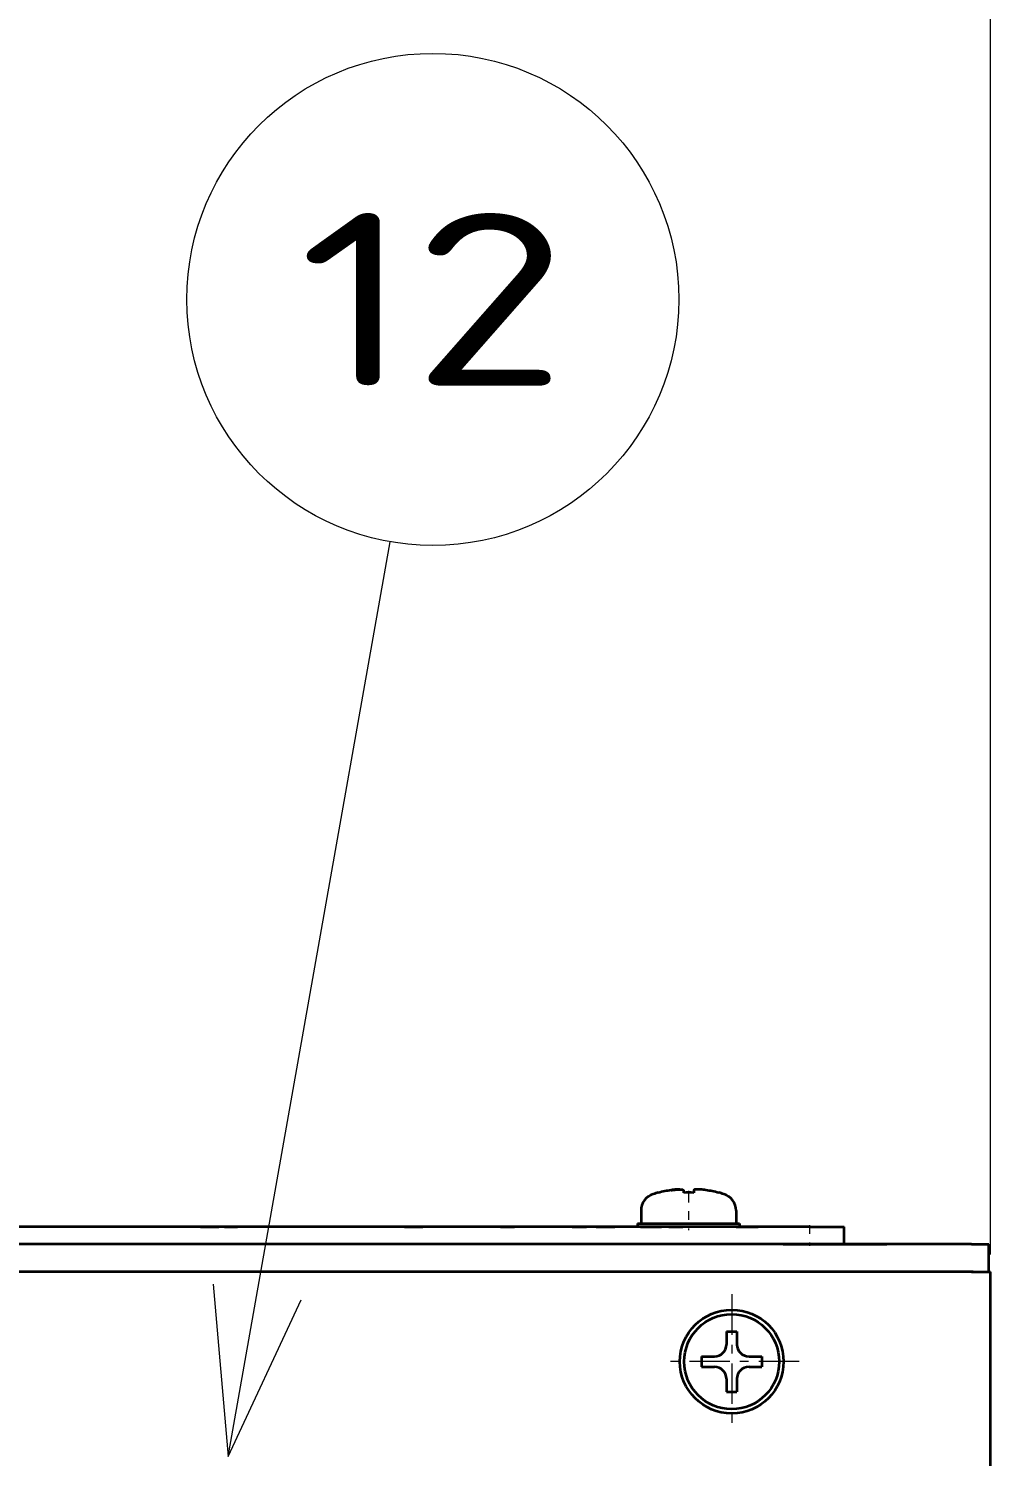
# Model space of a CAD drawing. Extents: x 23 to 417, y 3 to 294.
# Drawn here: x 77.85 to 88.99, y 160.34 to 176.87 of the extents above; entities that cross this region are included whole.
import ezdxf
from ezdxf.enums import TextEntityAlignment as Align

# ---------------------------------------------------------------- set-up
doc = ezdxf.new("R2010")
doc.units = 0
doc.linetypes.add('DASHDOT', pattern=[18.5, 12, -3, 0.5, -3])
doc.layers.get('0').update_dxf_attribs({"lineweight": 13})
doc.styles.get("Standard").update_dxf_attribs({"font": 'isocp.shx'})
doc.dimstyles.get("Standard").update_dxf_attribs({"dimtxt": 2.5, "dimasz": 2.5, "dimexe": 1.25, "dimexo": 0.625, "dimtad": 1, "dimtxsty": 'Standard', "dimcen": 2.5, "dimadec": 0, "dimazin": 0, "dimtfac": 1, "dimtmove": 0, "dimatfit": 0, "dimfxl": 0, "dimarcsym": 0})

# ---------------------------------------------------------------- blocks, each defined once
blk = doc.blocks.new('*D302')
at = {"color": 230, "lineweight": 13, "transparency": 16777216}
for p, q in [((53.388, 162.679), (53.388, 188.968)), ((53.388, 188.968), (88.988, 188.968)), ((88.988, 162.679), (88.988, 188.968))]:
    blk.add_line(p, q, dxfattribs=at)
for points in [[(55.32, 189.486), (53.388, 188.968), (55.32, 188.451)], [(87.056, 188.451), (88.988, 188.968), (87.056, 189.486)]]:
    blk.add_lwpolyline(points, dxfattribs=at)
for s, height, width, p, p2 in [('[', 2, 1.552524, (75.304, 190.968), (76.081, 190.968)), (']', 2, 1.552524, (79.634, 190.968), (80.411, 190.968)), ('178', 2, 1.44619, (63.741, 190.968), (68.803, 190.968)), ('7', 2, 1.412625, (77.081, 190.968), (78.634, 190.968)), ('%%p2', 1.4, 1.254643, (70.003, 191.268), (72.304, 191.268)), ('/', 1, 1.818182, (73.304, 191.468), (74.304, 191.468))]:
    blk.add_text(s, height=height, dxfattribs=dict(at, width=width)).set_placement(p, p2, align=Align.FIT)
blk = doc.blocks.new('BLOCK4339')
at = {"color": 7, "linetype": 'DASHDOT', "lineweight": 13, "ltscale": 0.195}
for p, q in [((74, 47.598), (74, 39.798)), ((77.9, 43.698), (70.1, 43.698))]:
    blk.add_line(p, q, dxfattribs=at)
blk = doc.blocks.new('BLOCK4441')
at = {"color": 7, "lineweight": 13}
blk.add_line((44.852, 38.212), (54.223, 91.147), dxfattribs=at)
blk.add_lwpolyline([(43.987, 48.174), (44.852, 38.212), (49.085, 47.272)], dxfattribs=at)
blk.add_circle((56.704, 105.169), 14.239, dxfattribs=at)
blk.add_text('12', height=10, dxfattribs=at).set_placement((48.935, 100.169), (64.474, 100.169), align=Align.FIT)
blk = doc.blocks.new('BLOCK4442')
at = {"color": 7, "lineweight": 35, "ltscale": 0.000166026}
for p, q in [((69.75, 53.478), (69.75, 53.471)), ((73.25, 53.478), (73.25, 53.471))]:
    blk.add_line(p, q, dxfattribs=at)
at = {"color": 7, "lineweight": 35, "ltscale": 0.003766}
for p, q in [((71.2, 53.622), (71.2, 53.471)), ((71.8, 53.622), (71.8, 53.471))]:
    blk.add_line(p, q, dxfattribs=at)
at = {"color": 7, "lineweight": 35, "ltscale": 0.018478}
for p, q in [((68.75, 52.439), (68.75, 51.7)), ((74.25, 52.439), (74.25, 51.7))]:
    blk.add_line(p, q, dxfattribs=at)
at = {"color": 7, "lineweight": 35}
for p, q in [((78.5, 51.5), (-17.5, 51.5)), ((87.874, 50.5), (-87.926, 50.5)), ((76.974, 50.5), (-17.5, 50.5)), ((87.974, 48.9), (-88.026, 48.9)), ((87.874, 48.9), (-87.926, 48.9)), ((88.974, -29.5), (88.974, 48.9))]:
    blk.add_line(p, q, dxfattribs=at)
at = {"color": 7, "lineweight": 35, "ltscale": 7.5525e-05}
for p, q in [((34.41, 51.5), (34.407, 51.5)), ((38.757, 51.5), (38.754, 51.5))]:
    blk.add_line(p, q, dxfattribs=at)
at = {"color": 7, "lineweight": 35, "ltscale": 0.0002262}
blk.add_line((34.419, 51.5), (34.41, 51.5), dxfattribs=at)
at = {"color": 7, "lineweight": 35, "ltscale": 0.0003769}
for p, q in [((34.434, 51.5), (34.419, 51.5)), ((38.781, 51.5), (38.766, 51.5))]:
    blk.add_line(p, q, dxfattribs=at)
at = {"color": 7, "lineweight": 35, "ltscale": 0.000527575}
for p, q in [((34.455, 51.5), (34.434, 51.5)), ((38.802, 51.5), (38.781, 51.5))]:
    blk.add_line(p, q, dxfattribs=at)
at = {"color": 7, "lineweight": 35, "ltscale": 0.00067825}
blk.add_line((34.483, 51.5), (34.455, 51.5), dxfattribs=at)
at = {"color": 7, "lineweight": 35, "ltscale": 0.000829325}
blk.add_line((34.516, 51.5), (34.483, 51.5), dxfattribs=at)
at = {"color": 7, "lineweight": 35, "ltscale": 0.0009796}
blk.add_line((34.555, 51.5), (34.516, 51.5), dxfattribs=at)
at = {"color": 7, "lineweight": 35, "ltscale": 0.001131}
for p, q in [((34.6, 51.5), (34.555, 51.5)), ((38.947, 51.5), (38.901, 51.5))]:
    blk.add_line(p, q, dxfattribs=at)
at = {"color": 7, "lineweight": 35, "ltscale": 0.001281}
for p, q in [((34.651, 51.5), (34.6, 51.5)), ((38.998, 51.5), (38.947, 51.5))]:
    blk.add_line(p, q, dxfattribs=at)
at = {"color": 7, "lineweight": 35, "ltscale": 0.001432}
for p, q in [((34.709, 51.5), (34.651, 51.5)), ((39.055, 51.5), (38.998, 51.5))]:
    blk.add_line(p, q, dxfattribs=at)
at = {"color": 7, "lineweight": 35, "ltscale": 0.001557}
for p, q in [((34.771, 51.5), (34.709, 51.5)), ((39.118, 51.5), (39.055, 51.5))]:
    blk.add_line(p, q, dxfattribs=at)
at = {"color": 7, "lineweight": 35, "ltscale": 0.001656}
for p, q in [((34.837, 51.5), (34.771, 51.5)), ((39.184, 51.5), (39.118, 51.5))]:
    blk.add_line(p, q, dxfattribs=at)
at = {"color": 7, "lineweight": 35, "ltscale": 0.001755}
for p, q in [((34.907, 51.5), (34.837, 51.5)), ((39.254, 51.5), (39.184, 51.5))]:
    blk.add_line(p, q, dxfattribs=at)
at = {"color": 7, "lineweight": 35, "ltscale": 0.001854}
for p, q in [((34.982, 51.5), (34.907, 51.5)), ((39.328, 51.5), (39.254, 51.5))]:
    blk.add_line(p, q, dxfattribs=at)
at = {"color": 7, "lineweight": 35, "ltscale": 0.001953}
blk.add_line((35.06, 51.5), (34.982, 51.5), dxfattribs=at)
at = {"color": 7, "lineweight": 35, "ltscale": 0.002052}
for p, q in [((35.142, 51.5), (35.06, 51.5)), ((39.488, 51.5), (39.406, 51.5))]:
    blk.add_line(p, q, dxfattribs=at)
at = {"color": 7, "lineweight": 35, "ltscale": 0.00215}
for p, q in [((35.228, 51.5), (35.142, 51.5)), ((39.574, 51.5), (39.488, 51.5))]:
    blk.add_line(p, q, dxfattribs=at)
at = {"color": 7, "lineweight": 35, "ltscale": 0.002249}
blk.add_line((35.318, 51.5), (35.228, 51.5), dxfattribs=at)
at = {"color": 7, "lineweight": 35, "ltscale": 0.002348}
for p, q in [((35.412, 51.5), (35.318, 51.5)), ((39.758, 51.5), (39.664, 51.5))]:
    blk.add_line(p, q, dxfattribs=at)
at = {"color": 7, "lineweight": 35, "ltscale": 0.002447}
blk.add_line((35.51, 51.5), (35.412, 51.5), dxfattribs=at)
at = {"color": 7, "lineweight": 35, "ltscale": 0.002448}
for p, q in [((35.607, 51.5), (35.51, 51.5)), ((39.856, 51.5), (39.758, 51.5)), ((39.954, 51.5), (39.856, 51.5))]:
    blk.add_line(p, q, dxfattribs=at)
at = {"color": 7, "lineweight": 35, "ltscale": 0.002351}
for p, q in [((35.702, 51.5), (35.607, 51.5)), ((40.048, 51.5), (39.954, 51.5))]:
    blk.add_line(p, q, dxfattribs=at)
at = {"color": 7, "lineweight": 35, "ltscale": 0.002254}
for p, q in [((35.792, 51.5), (35.702, 51.5)), ((40.138, 51.5), (40.048, 51.5))]:
    blk.add_line(p, q, dxfattribs=at)
at = {"color": 7, "lineweight": 35, "ltscale": 0.002158}
for p, q in [((35.878, 51.5), (35.792, 51.5)), ((40.225, 51.5), (40.138, 51.5))]:
    blk.add_line(p, q, dxfattribs=at)
at = {"color": 7, "lineweight": 35, "ltscale": 0.002061}
for p, q in [((35.96, 51.5), (35.878, 51.5)), ((40.307, 51.5), (40.225, 51.5))]:
    blk.add_line(p, q, dxfattribs=at)
at = {"color": 7, "lineweight": 35, "ltscale": 0.001964}
for p, q in [((36.039, 51.5), (35.96, 51.5)), ((40.385, 51.5), (40.307, 51.5))]:
    blk.add_line(p, q, dxfattribs=at)
at = {"color": 7, "lineweight": 35, "ltscale": 0.001867}
for p, q in [((36.114, 51.5), (36.039, 51.5)), ((40.46, 51.5), (40.385, 51.5))]:
    blk.add_line(p, q, dxfattribs=at)
at = {"color": 7, "lineweight": 35, "ltscale": 0.00177}
for p, q in [((36.184, 51.5), (36.114, 51.5)), ((40.531, 51.5), (40.46, 51.5))]:
    blk.add_line(p, q, dxfattribs=at)
at = {"color": 7, "lineweight": 35, "ltscale": 0.001673}
for p, q in [((36.251, 51.5), (36.184, 51.5)), ((40.598, 51.5), (40.531, 51.5))]:
    blk.add_line(p, q, dxfattribs=at)
at = {"color": 7, "lineweight": 35, "ltscale": 0.001577}
blk.add_line((36.314, 51.5), (36.251, 51.5), dxfattribs=at)
at = {"color": 7, "lineweight": 35, "ltscale": 0.001451}
for p, q in [((36.373, 51.5), (36.314, 51.5)), ((40.719, 51.5), (40.661, 51.5))]:
    blk.add_line(p, q, dxfattribs=at)
at = {"color": 7, "lineweight": 35, "ltscale": 0.001299}
for p, q in [((36.424, 51.5), (36.373, 51.5)), ((40.771, 51.5), (40.719, 51.5))]:
    blk.add_line(p, q, dxfattribs=at)
at = {"color": 7, "lineweight": 35, "ltscale": 0.001146}
for p, q in [((36.47, 51.5), (36.424, 51.5)), ((40.817, 51.5), (40.771, 51.5))]:
    blk.add_line(p, q, dxfattribs=at)
at = {"color": 7, "lineweight": 35, "ltscale": 0.00099295}
blk.add_line((36.51, 51.5), (36.47, 51.5), dxfattribs=at)
at = {"color": 7, "lineweight": 35, "ltscale": 0.000840375}
blk.add_line((36.544, 51.5), (36.51, 51.5), dxfattribs=at)
at = {"color": 7, "lineweight": 35, "ltscale": 0.0006878}
blk.add_line((36.571, 51.5), (36.544, 51.5), dxfattribs=at)
at = {"color": 7, "lineweight": 35, "ltscale": 0.000534825}
for p, q in [((36.593, 51.5), (36.571, 51.5)), ((40.939, 51.5), (40.918, 51.5))]:
    blk.add_line(p, q, dxfattribs=at)
at = {"color": 7, "lineweight": 35, "ltscale": 0.00038185}
for p, q in [((36.608, 51.5), (36.593, 51.5)), ((40.954, 51.5), (40.939, 51.5)), ((45.225, 51.5), (45.241, 51.5))]:
    blk.add_line(p, q, dxfattribs=at)
at = {"color": 7, "lineweight": 35, "ltscale": 0.00022925}
for p, q in [((36.617, 51.5), (36.608, 51.5)), ((40.964, 51.5), (40.954, 51.5))]:
    blk.add_line(p, q, dxfattribs=at)
at = {"color": 7, "lineweight": 35, "ltscale": 7.63e-05}
blk.add_line((36.62, 51.5), (36.617, 51.5), dxfattribs=at)
at = {"color": 7, "lineweight": 35, "ltscale": 0.000225825}
for p, q in [((38.766, 51.5), (38.757, 51.5)), ((44.685, 51.5), (44.694, 51.5))]:
    blk.add_line(p, q, dxfattribs=at)
at = {"color": 7, "lineweight": 35, "ltscale": 0.000678625}
blk.add_line((38.829, 51.5), (38.802, 51.5), dxfattribs=at)
at = {"color": 7, "lineweight": 35, "ltscale": 0.00082895}
blk.add_line((38.862, 51.5), (38.829, 51.5), dxfattribs=at)
at = {"color": 7, "lineweight": 35, "ltscale": 0.000979975}
blk.add_line((38.901, 51.5), (38.862, 51.5), dxfattribs=at)
at = {"color": 7, "lineweight": 35, "ltscale": 0.001952}
blk.add_line((39.406, 51.5), (39.328, 51.5), dxfattribs=at)
at = {"color": 7, "lineweight": 35, "ltscale": 0.00225}
blk.add_line((39.664, 51.5), (39.574, 51.5), dxfattribs=at)
at = {"color": 7, "lineweight": 35, "ltscale": 0.001576}
blk.add_line((40.661, 51.5), (40.598, 51.5), dxfattribs=at)
at = {"color": 7, "lineweight": 35, "ltscale": 0.000993325}
blk.add_line((40.857, 51.5), (40.817, 51.5), dxfattribs=at)
at = {"color": 7, "lineweight": 35, "ltscale": 0.0008404}
blk.add_line((40.89, 51.5), (40.857, 51.5), dxfattribs=at)
at = {"color": 7, "lineweight": 35, "ltscale": 0.0006874}
blk.add_line((40.918, 51.5), (40.89, 51.5), dxfattribs=at)
at = {"color": 7, "lineweight": 35, "ltscale": 7.6675e-05}
for p, q in [((40.967, 51.5), (40.964, 51.5)), ((74.256, 51.5), (74.259, 51.5))]:
    blk.add_line(p, q, dxfattribs=at)
at = {"color": 7, "lineweight": 35, "ltscale": 3.815e-05}
for p, q in [((43.247, 51.5), (43.249, 51.5)), ((44.308, 51.5), (44.309, 51.5)), ((56.127, 51.5), (56.129, 51.5))]:
    blk.add_line(p, q, dxfattribs=at)
at = {"color": 7, "lineweight": 35, "ltscale": 0.00011445}
for p, q in [((43.249, 51.5), (43.253, 51.5)), ((55.068, 51.5), (55.073, 51.5))]:
    blk.add_line(p, q, dxfattribs=at)
at = {"color": 7, "lineweight": 35, "ltscale": 0.00019035}
blk.add_line((43.253, 51.5), (43.261, 51.5), dxfattribs=at)
at = {"color": 7, "lineweight": 35, "ltscale": 0.000267025}
blk.add_line((43.261, 51.5), (43.272, 51.5), dxfattribs=at)
at = {"color": 7, "lineweight": 35, "ltscale": 0.00034295}
for p, q in [((43.272, 51.5), (43.285, 51.5)), ((55.091, 51.5), (55.105, 51.5))]:
    blk.add_line(p, q, dxfattribs=at)
at = {"color": 7, "lineweight": 35, "ltscale": 0.000419225}
for p, q in [((43.285, 51.5), (43.302, 51.5)), ((55.105, 51.5), (55.122, 51.5))]:
    blk.add_line(p, q, dxfattribs=at)
at = {"color": 7, "lineweight": 35, "ltscale": 0.000495525}
blk.add_line((43.302, 51.5), (43.322, 51.5), dxfattribs=at)
at = {"color": 7, "lineweight": 35, "ltscale": 0.000571825}
blk.add_line((43.322, 51.5), (43.345, 51.5), dxfattribs=at)
at = {"color": 7, "lineweight": 35, "ltscale": 0.00064775}
for p, q in [((43.345, 51.5), (43.371, 51.5)), ((55.164, 51.5), (55.19, 51.5))]:
    blk.add_line(p, q, dxfattribs=at)
at = {"color": 7, "lineweight": 35, "ltscale": 0.000724025}
blk.add_line((43.371, 51.5), (43.4, 51.5), dxfattribs=at)
at = {"color": 7, "lineweight": 35, "ltscale": 0.000780475}
blk.add_line((43.4, 51.5), (43.431, 51.5), dxfattribs=at)
at = {"color": 7, "lineweight": 35, "ltscale": 0.000816725}
for p, q in [((43.431, 51.5), (43.464, 51.5)), ((55.25, 51.5), (55.283, 51.5))]:
    blk.add_line(p, q, dxfattribs=at)
at = {"color": 7, "lineweight": 35, "ltscale": 0.00085335}
blk.add_line((43.464, 51.5), (43.498, 51.5), dxfattribs=at)
at = {"color": 7, "lineweight": 35, "ltscale": 0.000889225}
blk.add_line((43.498, 51.5), (43.533, 51.5), dxfattribs=at)
at = {"color": 7, "lineweight": 35, "ltscale": 0.000925825}
blk.add_line((43.533, 51.5), (43.57, 51.5), dxfattribs=at)
at = {"color": 7, "lineweight": 35, "ltscale": 0.00096205}
blk.add_line((43.57, 51.5), (43.609, 51.5), dxfattribs=at)
at = {"color": 7, "lineweight": 35, "ltscale": 0.000998325}
blk.add_line((43.609, 51.5), (43.649, 51.5), dxfattribs=at)
at = {"color": 7, "lineweight": 35, "ltscale": 0.001035}
for p, q in [((43.649, 51.5), (43.69, 51.5)), ((55.468, 51.5), (55.51, 51.5)), ((66.621, 51.5), (66.663, 51.5))]:
    blk.add_line(p, q, dxfattribs=at)
at = {"color": 7, "lineweight": 35, "ltscale": 0.001071}
for p, q in [((43.69, 51.5), (43.733, 51.5)), ((55.51, 51.5), (55.552, 51.5))]:
    blk.add_line(p, q, dxfattribs=at)
at = {"color": 7, "lineweight": 35, "ltscale": 0.001107}
for p, q in [((43.733, 51.5), (43.777, 51.5)), ((55.552, 51.5), (55.597, 51.5))]:
    blk.add_line(p, q, dxfattribs=at)
at = {"color": 7, "lineweight": 35, "ltscale": 0.001108}
for p, q in [((43.777, 51.5), (43.822, 51.5)), ((55.597, 51.5), (55.641, 51.5))]:
    blk.add_line(p, q, dxfattribs=at)
at = {"color": 7, "lineweight": 35, "ltscale": 0.001072}
for p, q in [((43.822, 51.5), (43.865, 51.5)), ((55.641, 51.5), (55.684, 51.5))]:
    blk.add_line(p, q, dxfattribs=at)
at = {"color": 7, "lineweight": 35, "ltscale": 0.001036}
for p, q in [((43.865, 51.5), (43.906, 51.5)), ((55.684, 51.5), (55.725, 51.5))]:
    blk.add_line(p, q, dxfattribs=at)
at = {"color": 7, "lineweight": 35, "ltscale": 0.001}
for p, q in [((43.906, 51.5), (43.946, 51.5)), ((55.725, 51.5), (55.765, 51.5))]:
    blk.add_line(p, q, dxfattribs=at)
at = {"color": 7, "lineweight": 35, "ltscale": 0.00096435}
blk.add_line((43.946, 51.5), (43.985, 51.5), dxfattribs=at)
at = {"color": 7, "lineweight": 35, "ltscale": 0.0009285}
for p, q in [((43.985, 51.5), (44.022, 51.5)), ((55.804, 51.5), (55.841, 51.5))]:
    blk.add_line(p, q, dxfattribs=at)
at = {"color": 7, "lineweight": 35, "ltscale": 0.00089265}
blk.add_line((44.022, 51.5), (44.057, 51.5), dxfattribs=at)
at = {"color": 7, "lineweight": 35, "ltscale": 0.00085715}
blk.add_line((44.057, 51.5), (44.092, 51.5), dxfattribs=at)
at = {"color": 7, "lineweight": 35, "ltscale": 0.000820925}
blk.add_line((44.092, 51.5), (44.125, 51.5), dxfattribs=at)
at = {"color": 7, "lineweight": 35, "ltscale": 0.00078545}
blk.add_line((44.125, 51.5), (44.156, 51.5), dxfattribs=at)
at = {"color": 7, "lineweight": 35, "ltscale": 0.000729}
for p, q in [((44.156, 51.5), (44.185, 51.5)), ((55.975, 51.5), (56.004, 51.5))]:
    blk.add_line(p, q, dxfattribs=at)
at = {"color": 7, "lineweight": 35, "ltscale": 0.0006523}
for p, q in [((44.185, 51.5), (44.211, 51.5)), ((56.004, 51.5), (56.031, 51.5))]:
    blk.add_line(p, q, dxfattribs=at)
at = {"color": 7, "lineweight": 35, "ltscale": 0.00057565}
for p, q in [((44.211, 51.5), (44.234, 51.5)), ((56.031, 51.5), (56.054, 51.5))]:
    blk.add_line(p, q, dxfattribs=at)
at = {"color": 7, "lineweight": 35, "ltscale": 0.000498575}
for p, q in [((44.234, 51.5), (44.254, 51.5)), ((56.054, 51.5), (56.074, 51.5))]:
    blk.add_line(p, q, dxfattribs=at)
at = {"color": 7, "lineweight": 35, "ltscale": 0.000422275}
blk.add_line((44.254, 51.5), (44.271, 51.5), dxfattribs=at)
at = {"color": 7, "lineweight": 35, "ltscale": 0.00034525}
blk.add_line((44.271, 51.5), (44.285, 51.5), dxfattribs=at)
at = {"color": 7, "lineweight": 35, "ltscale": 0.00026855}
for p, q in [((44.285, 51.5), (44.296, 51.5)), ((56.104, 51.5), (56.115, 51.5))]:
    blk.add_line(p, q, dxfattribs=at)
at = {"color": 7, "lineweight": 35, "ltscale": 0.000191875}
for p, q in [((44.296, 51.5), (44.303, 51.5)), ((56.115, 51.5), (56.123, 51.5))]:
    blk.add_line(p, q, dxfattribs=at)
at = {"color": 7, "lineweight": 35, "ltscale": 0.0001152}
for p, q in [((44.303, 51.5), (44.308, 51.5)), ((56.123, 51.5), (56.127, 51.5))]:
    blk.add_line(p, q, dxfattribs=at)
at = {"color": 7, "lineweight": 35, "ltscale": 3.9675e-05}
blk.add_line((44.651, 51.5), (44.653, 51.5), dxfattribs=at)
at = {"color": 7, "lineweight": 35, "ltscale": 6.675e-05}
blk.add_line((44.653, 51.5), (44.655, 51.5), dxfattribs=at)
at = {"color": 7, "lineweight": 35, "ltscale": 9.3075e-05}
blk.add_line((44.655, 51.5), (44.659, 51.5), dxfattribs=at)
at = {"color": 7, "lineweight": 35, "ltscale": 0.000119775}
blk.add_line((44.659, 51.5), (44.664, 51.5), dxfattribs=at)
at = {"color": 7, "lineweight": 35, "ltscale": 0.0001461}
blk.add_line((44.664, 51.5), (44.67, 51.5), dxfattribs=at)
at = {"color": 7, "lineweight": 35, "ltscale": 0.0001732}
blk.add_line((44.67, 51.5), (44.677, 51.5), dxfattribs=at)
at = {"color": 7, "lineweight": 35, "ltscale": 0.0001995}
blk.add_line((44.677, 51.5), (44.685, 51.5), dxfattribs=at)
at = {"color": 7, "lineweight": 35, "ltscale": 0.000252925}
blk.add_line((44.694, 51.5), (44.704, 51.5), dxfattribs=at)
at = {"color": 7, "lineweight": 35, "ltscale": 0.00027275}
blk.add_line((44.704, 51.5), (44.715, 51.5), dxfattribs=at)
at = {"color": 7, "lineweight": 35, "ltscale": 0.000286875}
blk.add_line((44.715, 51.5), (44.726, 51.5), dxfattribs=at)
at = {"color": 7, "lineweight": 35, "ltscale": 0.0003006}
blk.add_line((44.726, 51.5), (44.738, 51.5), dxfattribs=at)
at = {"color": 7, "lineweight": 35, "ltscale": 0.000314325}
blk.add_line((44.738, 51.5), (44.751, 51.5), dxfattribs=at)
at = {"color": 7, "lineweight": 35, "ltscale": 0.00032845}
blk.add_line((44.751, 51.5), (44.764, 51.5), dxfattribs=at)
at = {"color": 7, "lineweight": 35, "ltscale": 0.000341775}
blk.add_line((44.764, 51.5), (44.778, 51.5), dxfattribs=at)
at = {"color": 7, "lineweight": 35, "ltscale": 0.000355925}
blk.add_line((44.778, 51.5), (44.792, 51.5), dxfattribs=at)
at = {"color": 7, "lineweight": 35, "ltscale": 0.00036965}
blk.add_line((44.792, 51.5), (44.807, 51.5), dxfattribs=at)
at = {"color": 7, "lineweight": 35, "ltscale": 0.000383375}
blk.add_line((44.807, 51.5), (44.822, 51.5), dxfattribs=at)
at = {"color": 7, "lineweight": 35, "ltscale": 0.0003971}
blk.add_line((44.822, 51.5), (44.838, 51.5), dxfattribs=at)
at = {"color": 7, "lineweight": 35, "ltscale": 0.000410075}
blk.add_line((44.838, 51.5), (44.854, 51.5), dxfattribs=at)
at = {"color": 7, "lineweight": 35, "ltscale": 0.000421925}
blk.add_line((44.854, 51.5), (44.871, 51.5), dxfattribs=at)
at = {"color": 7, "lineweight": 35, "ltscale": 0.000433725}
blk.add_line((44.871, 51.5), (44.889, 51.5), dxfattribs=at)
at = {"color": 7, "lineweight": 35, "ltscale": 0.000445175}
blk.add_line((44.889, 51.5), (44.906, 51.5), dxfattribs=at)
at = {"color": 7, "lineweight": 35, "ltscale": 0.000457}
for p, q in [((44.906, 51.5), (44.925, 51.5)), ((66.238, 51.5), (66.256, 51.5))]:
    blk.add_line(p, q, dxfattribs=at)
at = {"color": 7, "lineweight": 35, "ltscale": 0.000468825}
blk.add_line((44.925, 51.5), (44.943, 51.5), dxfattribs=at)
at = {"color": 7, "lineweight": 35, "ltscale": 0.00048065}
blk.add_line((44.943, 51.5), (44.963, 51.5), dxfattribs=at)
at = {"color": 7, "lineweight": 35, "ltscale": 0.000492475}
blk.add_line((44.963, 51.5), (44.982, 51.5), dxfattribs=at)
at = {"color": 7, "lineweight": 35, "ltscale": 0.0005043}
blk.add_line((44.982, 51.5), (45.002, 51.5), dxfattribs=at)
at = {"color": 7, "lineweight": 35, "ltscale": 0.00051575}
for p, q in [((45.002, 51.5), (45.023, 51.5)), ((74.445, 51.5), (74.465, 51.5))]:
    blk.add_line(p, q, dxfattribs=at)
at = {"color": 7, "lineweight": 35, "ltscale": 0.000516125}
blk.add_line((45.023, 51.5), (45.044, 51.5), dxfattribs=at)
at = {"color": 7, "lineweight": 35, "ltscale": 0.000505075}
blk.add_line((45.044, 51.5), (45.064, 51.5), dxfattribs=at)
at = {"color": 7, "lineweight": 35, "ltscale": 0.000493625}
for p, q in [((45.064, 51.5), (45.084, 51.5)), ((66.256, 51.5), (66.276, 51.5))]:
    blk.add_line(p, q, dxfattribs=at)
at = {"color": 7, "lineweight": 35, "ltscale": 0.00048255}
blk.add_line((45.084, 51.5), (45.103, 51.5), dxfattribs=at)
at = {"color": 7, "lineweight": 35, "ltscale": 0.000471125}
blk.add_line((45.103, 51.5), (45.122, 51.5), dxfattribs=at)
at = {"color": 7, "lineweight": 35, "ltscale": 0.00046005}
blk.add_line((45.122, 51.5), (45.14, 51.5), dxfattribs=at)
at = {"color": 7, "lineweight": 35, "ltscale": 0.0004486}
blk.add_line((45.14, 51.5), (45.158, 51.5), dxfattribs=at)
at = {"color": 7, "lineweight": 35, "ltscale": 0.00043755}
blk.add_line((45.158, 51.5), (45.176, 51.5), dxfattribs=at)
at = {"color": 7, "lineweight": 35, "ltscale": 0.0004261}
blk.add_line((45.176, 51.5), (45.193, 51.5), dxfattribs=at)
at = {"color": 7, "lineweight": 35, "ltscale": 0.00041505}
blk.add_line((45.193, 51.5), (45.209, 51.5), dxfattribs=at)
at = {"color": 7, "lineweight": 35, "ltscale": 0.000399775}
blk.add_line((45.209, 51.5), (45.225, 51.5), dxfattribs=at)
at = {"color": 7, "lineweight": 35, "ltscale": 0.00036315}
blk.add_line((45.241, 51.5), (45.255, 51.5), dxfattribs=at)
at = {"color": 7, "lineweight": 35, "ltscale": 0.00034485}
blk.add_line((45.255, 51.5), (45.269, 51.5), dxfattribs=at)
at = {"color": 7, "lineweight": 35, "ltscale": 0.00032615}
blk.add_line((45.269, 51.5), (45.282, 51.5), dxfattribs=at)
at = {"color": 7, "lineweight": 35, "ltscale": 0.00030825}
blk.add_line((45.282, 51.5), (45.294, 51.5), dxfattribs=at)
at = {"color": 7, "lineweight": 35, "ltscale": 0.000289525}
blk.add_line((45.294, 51.5), (45.306, 51.5), dxfattribs=at)
at = {"color": 7, "lineweight": 35, "ltscale": 0.000271225}
blk.add_line((45.306, 51.5), (45.317, 51.5), dxfattribs=at)
at = {"color": 7, "lineweight": 35, "ltscale": 0.000252525}
blk.add_line((45.317, 51.5), (45.327, 51.5), dxfattribs=at)
at = {"color": 7, "lineweight": 35, "ltscale": 0.000234225}
blk.add_line((45.327, 51.5), (45.336, 51.5), dxfattribs=at)
at = {"color": 7, "lineweight": 35, "ltscale": 0.0002819}
blk.add_line((45.336, 51.5), (45.347, 51.5), dxfattribs=at)
at = {"color": 7, "lineweight": 35, "ltscale": 0.00025255}
blk.add_line((45.347, 51.5), (45.358, 51.5), dxfattribs=at)
at = {"color": 7, "lineweight": 35, "ltscale": 0.0002224}
blk.add_line((45.358, 51.5), (45.366, 51.5), dxfattribs=at)
at = {"color": 7, "lineweight": 35, "ltscale": 0.000193025}
blk.add_line((45.366, 51.5), (45.374, 51.5), dxfattribs=at)
at = {"color": 7, "lineweight": 35, "ltscale": 0.000162875}
blk.add_line((45.374, 51.5), (45.381, 51.5), dxfattribs=at)
at = {"color": 7, "lineweight": 35, "ltscale": 0.0001339}
blk.add_line((45.381, 51.5), (45.386, 51.5), dxfattribs=at)
at = {"color": 7, "lineweight": 35, "ltscale": 0.00010375}
blk.add_line((45.386, 51.5), (45.39, 51.5), dxfattribs=at)
at = {"color": 7, "lineweight": 35, "ltscale": 7.4025e-05}
blk.add_line((45.39, 51.5), (45.393, 51.5), dxfattribs=at)
at = {"color": 7, "lineweight": 35, "ltscale": 4.4625e-05}
blk.add_line((45.393, 51.5), (45.395, 51.5), dxfattribs=at)
at = {"color": 7, "lineweight": 35, "ltscale": 3.8125e-05}
blk.add_line((55.067, 51.5), (55.068, 51.5), dxfattribs=at)
at = {"color": 7, "lineweight": 35, "ltscale": 0.000190725}
blk.add_line((55.073, 51.5), (55.08, 51.5), dxfattribs=at)
at = {"color": 7, "lineweight": 35, "ltscale": 0.00026665}
blk.add_line((55.08, 51.5), (55.091, 51.5), dxfattribs=at)
at = {"color": 7, "lineweight": 35, "ltscale": 0.00049555}
blk.add_line((55.122, 51.5), (55.141, 51.5), dxfattribs=at)
at = {"color": 7, "lineweight": 35, "ltscale": 0.0005718}
blk.add_line((55.141, 51.5), (55.164, 51.5), dxfattribs=at)
at = {"color": 7, "lineweight": 35, "ltscale": 0.0007244}
blk.add_line((55.19, 51.5), (55.219, 51.5), dxfattribs=at)
at = {"color": 7, "lineweight": 35, "ltscale": 0.0007805}
blk.add_line((55.219, 51.5), (55.25, 51.5), dxfattribs=at)
at = {"color": 7, "lineweight": 35, "ltscale": 0.000852975}
blk.add_line((55.283, 51.5), (55.317, 51.5), dxfattribs=at)
at = {"color": 7, "lineweight": 35, "ltscale": 0.000889575}
blk.add_line((55.317, 51.5), (55.353, 51.5), dxfattribs=at)
at = {"color": 7, "lineweight": 35, "ltscale": 0.00092545}
for p, q in [((55.353, 51.5), (55.39, 51.5)), ((66.584, 51.5), (66.621, 51.5))]:
    blk.add_line(p, q, dxfattribs=at)
at = {"color": 7, "lineweight": 35, "ltscale": 0.000962075}
blk.add_line((55.39, 51.5), (55.428, 51.5), dxfattribs=at)
at = {"color": 7, "lineweight": 35, "ltscale": 0.0009983}
blk.add_line((55.428, 51.5), (55.468, 51.5), dxfattribs=at)
at = {"color": 7, "lineweight": 35, "ltscale": 0.000964375}
blk.add_line((55.765, 51.5), (55.804, 51.5), dxfattribs=at)
at = {"color": 7, "lineweight": 35, "ltscale": 0.000892625}
blk.add_line((55.841, 51.5), (55.877, 51.5), dxfattribs=at)
at = {"color": 7, "lineweight": 35, "ltscale": 0.000857175}
blk.add_line((55.877, 51.5), (55.911, 51.5), dxfattribs=at)
at = {"color": 7, "lineweight": 35, "ltscale": 0.0008213}
blk.add_line((55.911, 51.5), (55.944, 51.5), dxfattribs=at)
at = {"color": 7, "lineweight": 35, "ltscale": 0.00078505}
blk.add_line((55.944, 51.5), (55.975, 51.5), dxfattribs=at)
at = {"color": 7, "lineweight": 35, "ltscale": 0.0004223}
blk.add_line((56.074, 51.5), (56.09, 51.5), dxfattribs=at)
at = {"color": 7, "lineweight": 35, "ltscale": 0.000345225}
blk.add_line((56.09, 51.5), (56.104, 51.5), dxfattribs=at)
at = {"color": 7, "lineweight": 35, "ltscale": 0.010334}
for p, q in [((60.61, 51.5), (61.024, 51.5)), ((64.769, 51.5), (65.182, 51.5)), ((70.359, 51.5), (70.773, 51.5))]:
    blk.add_line(p, q, dxfattribs=at)
at = {"color": 7, "lineweight": 35, "ltscale": 0.01013}
for p, q in [((61.024, 51.5), (61.429, 51.5)), ((65.182, 51.5), (65.587, 51.5)), ((70.773, 51.5), (71.178, 51.5))]:
    blk.add_line(p, q, dxfattribs=at)
at = {"color": 7, "lineweight": 35, "ltscale": 7.21e-05}
blk.add_line((66.161, 51.5), (66.164, 51.5), dxfattribs=at)
at = {"color": 7, "lineweight": 35, "ltscale": 0.00012015}
blk.add_line((66.164, 51.5), (66.169, 51.5), dxfattribs=at)
at = {"color": 7, "lineweight": 35, "ltscale": 0.00016825}
blk.add_line((66.169, 51.5), (66.175, 51.5), dxfattribs=at)
at = {"color": 7, "lineweight": 35, "ltscale": 0.000216675}
blk.add_line((66.175, 51.5), (66.184, 51.5), dxfattribs=at)
at = {"color": 7, "lineweight": 35, "ltscale": 0.00026435}
blk.add_line((66.184, 51.5), (66.195, 51.5), dxfattribs=at)
at = {"color": 7, "lineweight": 35, "ltscale": 0.000312425}
blk.add_line((66.195, 51.5), (66.207, 51.5), dxfattribs=at)
at = {"color": 7, "lineweight": 35, "ltscale": 0.000360875}
blk.add_line((66.207, 51.5), (66.221, 51.5), dxfattribs=at)
at = {"color": 7, "lineweight": 35, "ltscale": 0.00040855}
blk.add_line((66.221, 51.5), (66.238, 51.5), dxfattribs=at)
at = {"color": 7, "lineweight": 35, "ltscale": 0.000519175}
blk.add_line((66.276, 51.5), (66.297, 51.5), dxfattribs=at)
at = {"color": 7, "lineweight": 35, "ltscale": 0.000545125}
blk.add_line((66.297, 51.5), (66.318, 51.5), dxfattribs=at)
at = {"color": 7, "lineweight": 35, "ltscale": 0.0005703}
blk.add_line((66.318, 51.5), (66.341, 51.5), dxfattribs=at)
at = {"color": 7, "lineweight": 35, "ltscale": 0.00059585}
blk.add_line((66.341, 51.5), (66.365, 51.5), dxfattribs=at)
at = {"color": 7, "lineweight": 35, "ltscale": 0.0006218}
blk.add_line((66.365, 51.5), (66.39, 51.5), dxfattribs=at)
at = {"color": 7, "lineweight": 35, "ltscale": 0.000646975}
blk.add_line((66.39, 51.5), (66.416, 51.5), dxfattribs=at)
at = {"color": 7, "lineweight": 35, "ltscale": 0.0006729}
blk.add_line((66.416, 51.5), (66.443, 51.5), dxfattribs=at)
at = {"color": 7, "lineweight": 35, "ltscale": 0.000698475}
blk.add_line((66.443, 51.5), (66.471, 51.5), dxfattribs=at)
at = {"color": 7, "lineweight": 35, "ltscale": 0.00072365}
blk.add_line((66.471, 51.5), (66.5, 51.5), dxfattribs=at)
at = {"color": 7, "lineweight": 35, "ltscale": 0.000597}
for p, q in [((66.5, 51.5), (66.523, 51.5)), ((74.51, 51.5), (74.533, 51.5))]:
    blk.add_line(p, q, dxfattribs=at)
at = {"color": 7, "lineweight": 35, "ltscale": 0.00070685}
blk.add_line((66.523, 51.5), (66.552, 51.5), dxfattribs=at)
at = {"color": 7, "lineweight": 35, "ltscale": 0.000815975}
blk.add_line((66.552, 51.5), (66.584, 51.5), dxfattribs=at)
at = {"color": 7, "lineweight": 35, "ltscale": 0.001144}
blk.add_line((66.663, 51.5), (66.709, 51.5), dxfattribs=at)
at = {"color": 7, "lineweight": 35, "ltscale": 0.001254}
blk.add_line((66.709, 51.5), (66.759, 51.5), dxfattribs=at)
at = {"color": 7, "lineweight": 35, "ltscale": 0.001363}
blk.add_line((66.759, 51.5), (66.813, 51.5), dxfattribs=at)
at = {"color": 7, "lineweight": 35, "ltscale": 0.001473}
for p, q in [((66.813, 51.5), (66.872, 51.5)), ((69.275, 51.5), (69.334, 51.5))]:
    blk.add_line(p, q, dxfattribs=at)
at = {"color": 7, "lineweight": 35, "ltscale": 0.001582}
blk.add_line((66.872, 51.5), (66.935, 51.5), dxfattribs=at)
at = {"color": 7, "lineweight": 35, "ltscale": 0.007316}
blk.add_line((66.935, 51.5), (67.228, 51.5), dxfattribs=at)
at = {"color": 7, "lineweight": 35, "ltscale": 0.138472}
blk.add_line((68.55, 51.7), (74.089, 51.7), dxfattribs=at)
at = {"color": 7, "lineweight": 35, "ltscale": 0.005001}
for p, q in [((68.55, 51.7), (68.55, 51.5)), ((74.45, 51.7), (74.45, 51.5))]:
    blk.add_line(p, q, dxfattribs=at)
at = {"color": 7, "lineweight": 35, "ltscale": 6.0275e-05}
blk.add_line((68.719, 51.5), (68.721, 51.5), dxfattribs=at)
at = {"color": 7, "lineweight": 35, "ltscale": 0.000101075}
blk.add_line((68.721, 51.5), (68.725, 51.5), dxfattribs=at)
at = {"color": 7, "lineweight": 35, "ltscale": 0.000141525}
blk.add_line((68.725, 51.5), (68.731, 51.5), dxfattribs=at)
at = {"color": 7, "lineweight": 35, "ltscale": 0.000181975}
blk.add_line((68.731, 51.5), (68.738, 51.5), dxfattribs=at)
at = {"color": 7, "lineweight": 35, "ltscale": 0.000222375}
blk.add_line((68.738, 51.5), (68.747, 51.5), dxfattribs=at)
at = {"color": 7, "lineweight": 35, "ltscale": 0.000262475}
blk.add_line((68.747, 51.5), (68.758, 51.5), dxfattribs=at)
at = {"color": 7, "lineweight": 35, "ltscale": 0.00030325}
blk.add_line((68.758, 51.5), (68.77, 51.5), dxfattribs=at)
at = {"color": 7, "lineweight": 35, "ltscale": 0.0003437}
blk.add_line((68.77, 51.5), (68.784, 51.5), dxfattribs=at)
at = {"color": 7, "lineweight": 35, "ltscale": 0.000383775}
blk.add_line((68.784, 51.5), (68.799, 51.5), dxfattribs=at)
at = {"color": 7, "lineweight": 35, "ltscale": 0.00042075}
blk.add_line((68.799, 51.5), (68.816, 51.5), dxfattribs=at)
at = {"color": 7, "lineweight": 35, "ltscale": 0.00045395}
blk.add_line((68.816, 51.5), (68.834, 51.5), dxfattribs=at)
at = {"color": 7, "lineweight": 35, "ltscale": 0.000487525}
blk.add_line((68.834, 51.5), (68.853, 51.5), dxfattribs=at)
at = {"color": 7, "lineweight": 35, "ltscale": 0.000520325}
blk.add_line((68.853, 51.5), (68.874, 51.5), dxfattribs=at)
at = {"color": 7, "lineweight": 35, "ltscale": 0.0005539}
blk.add_line((68.874, 51.5), (68.896, 51.5), dxfattribs=at)
at = {"color": 7, "lineweight": 35, "ltscale": 0.000587075}
blk.add_line((68.896, 51.5), (68.92, 51.5), dxfattribs=at)
at = {"color": 7, "lineweight": 35, "ltscale": 0.000620275}
blk.add_line((68.92, 51.5), (68.945, 51.5), dxfattribs=at)
at = {"color": 7, "lineweight": 35, "ltscale": 0.00065345}
blk.add_line((68.945, 51.5), (68.971, 51.5), dxfattribs=at)
at = {"color": 7, "lineweight": 35, "ltscale": 0.000687025}
blk.add_line((68.971, 51.5), (68.998, 51.5), dxfattribs=at)
at = {"color": 7, "lineweight": 35, "ltscale": 0.000720225}
blk.add_line((68.998, 51.5), (69.027, 51.5), dxfattribs=at)
at = {"color": 7, "lineweight": 35, "ltscale": 0.000441725}
blk.add_line((69.027, 51.5), (69.045, 51.5), dxfattribs=at)
at = {"color": 7, "lineweight": 35, "ltscale": 0.000589375}
blk.add_line((69.045, 51.5), (69.068, 51.5), dxfattribs=at)
at = {"color": 7, "lineweight": 35, "ltscale": 0.000736625}
blk.add_line((69.068, 51.5), (69.098, 51.5), dxfattribs=at)
at = {"color": 7, "lineweight": 35, "ltscale": 0.00088425}
blk.add_line((69.098, 51.5), (69.133, 51.5), dxfattribs=at)
at = {"color": 7, "lineweight": 35, "ltscale": 0.001031}
blk.add_line((69.133, 51.5), (69.175, 51.5), dxfattribs=at)
at = {"color": 7, "lineweight": 35, "ltscale": 0.001179}
blk.add_line((69.175, 51.5), (69.222, 51.5), dxfattribs=at)
at = {"color": 7, "lineweight": 35, "ltscale": 0.001326}
blk.add_line((69.222, 51.5), (69.275, 51.5), dxfattribs=at)
at = {"color": 7, "lineweight": 35, "ltscale": 0.001621}
blk.add_line((69.334, 51.5), (69.398, 51.5), dxfattribs=at)
at = {"color": 7, "lineweight": 35, "ltscale": 0.001768}
blk.add_line((69.398, 51.5), (69.469, 51.5), dxfattribs=at)
at = {"color": 7, "lineweight": 35, "ltscale": 0.011818}
blk.add_line((69.469, 51.5), (69.942, 51.5), dxfattribs=at)
at = {"color": 7, "lineweight": 35, "ltscale": 0.009028}
blk.add_line((74.089, 51.7), (74.45, 51.7), dxfattribs=at)
at = {"color": 7, "lineweight": 35, "ltscale": 4.615e-05}
blk.add_line((74.254, 51.5), (74.256, 51.5), dxfattribs=at)
at = {"color": 7, "lineweight": 35, "ltscale": 0.000107575}
blk.add_line((74.259, 51.5), (74.263, 51.5), dxfattribs=at)
at = {"color": 7, "lineweight": 35, "ltscale": 0.0001381}
blk.add_line((74.263, 51.5), (74.269, 51.5), dxfattribs=at)
at = {"color": 7, "lineweight": 35, "ltscale": 0.000168975}
blk.add_line((74.269, 51.5), (74.276, 51.5), dxfattribs=at)
at = {"color": 7, "lineweight": 35, "ltscale": 0.000199525}
blk.add_line((74.276, 51.5), (74.284, 51.5), dxfattribs=at)
at = {"color": 7, "lineweight": 35, "ltscale": 0.000230025}
blk.add_line((74.284, 51.5), (74.293, 51.5), dxfattribs=at)
at = {"color": 7, "lineweight": 35, "ltscale": 0.000260925}
blk.add_line((74.293, 51.5), (74.303, 51.5), dxfattribs=at)
at = {"color": 7, "lineweight": 35, "ltscale": 0.000291825}
blk.add_line((74.303, 51.5), (74.315, 51.5), dxfattribs=at)
at = {"color": 7, "lineweight": 35, "ltscale": 0.0003189}
blk.add_line((74.315, 51.5), (74.328, 51.5), dxfattribs=at)
at = {"color": 7, "lineweight": 35, "ltscale": 0.0003441}
blk.add_line((74.328, 51.5), (74.342, 51.5), dxfattribs=at)
at = {"color": 7, "lineweight": 35, "ltscale": 0.0003681}
blk.add_line((74.342, 51.5), (74.356, 51.5), dxfattribs=at)
at = {"color": 7, "lineweight": 35, "ltscale": 0.000392925}
blk.add_line((74.356, 51.5), (74.372, 51.5), dxfattribs=at)
at = {"color": 7, "lineweight": 35, "ltscale": 0.0004177}
blk.add_line((74.372, 51.5), (74.389, 51.5), dxfattribs=at)
at = {"color": 7, "lineweight": 35, "ltscale": 0.00044175}
blk.add_line((74.389, 51.5), (74.406, 51.5), dxfattribs=at)
at = {"color": 7, "lineweight": 35, "ltscale": 0.000466525}
blk.add_line((74.406, 51.5), (74.425, 51.5), dxfattribs=at)
at = {"color": 7, "lineweight": 35, "ltscale": 0.00049135}
blk.add_line((74.425, 51.5), (74.445, 51.5), dxfattribs=at)
at = {"color": 7, "lineweight": 35, "ltscale": 0.00054015}
blk.add_line((74.465, 51.5), (74.487, 51.5), dxfattribs=at)
at = {"color": 7, "lineweight": 35, "ltscale": 0.00056725}
blk.add_line((74.487, 51.5), (74.51, 51.5), dxfattribs=at)
at = {"color": 7, "lineweight": 35, "ltscale": 0.00062675}
blk.add_line((74.533, 51.5), (74.559, 51.5), dxfattribs=at)
at = {"color": 7, "lineweight": 35, "ltscale": 0.0006565}
blk.add_line((74.559, 51.5), (74.585, 51.5), dxfattribs=at)
at = {"color": 7, "lineweight": 35, "ltscale": 0.0006859}
blk.add_line((74.585, 51.5), (74.612, 51.5), dxfattribs=at)
at = {"color": 7, "lineweight": 35, "ltscale": 0.000716}
blk.add_line((74.612, 51.5), (74.641, 51.5), dxfattribs=at)
at = {"color": 7, "lineweight": 35, "ltscale": 0.0007454}
blk.add_line((74.641, 51.5), (74.671, 51.5), dxfattribs=at)
at = {"color": 7, "lineweight": 35, "ltscale": 0.000774775}
blk.add_line((74.671, 51.5), (74.702, 51.5), dxfattribs=at)
at = {"color": 7, "lineweight": 35, "ltscale": 0.0008049}
blk.add_line((74.702, 51.5), (74.734, 51.5), dxfattribs=at)
at = {"color": 7, "lineweight": 35, "ltscale": 0.000834275}
blk.add_line((74.734, 51.5), (74.767, 51.5), dxfattribs=at)
at = {"color": 7, "lineweight": 35, "ltscale": 0.000695425}
blk.add_line((74.767, 51.5), (74.795, 51.5), dxfattribs=at)
at = {"color": 7, "lineweight": 35, "ltscale": 0.0008171}
blk.add_line((74.795, 51.5), (74.828, 51.5), dxfattribs=at)
at = {"color": 7, "lineweight": 35, "ltscale": 0.0009388}
blk.add_line((74.828, 51.5), (74.865, 51.5), dxfattribs=at)
at = {"color": 7, "lineweight": 35, "ltscale": 0.00106}
blk.add_line((74.865, 51.5), (74.908, 51.5), dxfattribs=at)
at = {"color": 7, "lineweight": 35, "ltscale": 0.001182}
blk.add_line((74.908, 51.5), (74.955, 51.5), dxfattribs=at)
at = {"color": 7, "lineweight": 35, "ltscale": 0.001304}
blk.add_line((74.955, 51.5), (75.007, 51.5), dxfattribs=at)
at = {"color": 7, "lineweight": 35, "ltscale": 0.001426}
blk.add_line((75.007, 51.5), (75.064, 51.5), dxfattribs=at)
at = {"color": 7, "lineweight": 35, "ltscale": 0.001548}
blk.add_line((75.064, 51.5), (75.126, 51.5), dxfattribs=at)
at = {"color": 7, "lineweight": 35, "ltscale": 0.001669}
blk.add_line((75.126, 51.5), (75.193, 51.5), dxfattribs=at)
at = {"color": 7, "lineweight": 35, "ltscale": 0.001791}
blk.add_line((75.193, 51.5), (75.265, 51.5), dxfattribs=at)
at = {"color": 7, "lineweight": 35, "ltscale": 0.006804}
blk.add_line((75.265, 51.5), (75.537, 51.5), dxfattribs=at)
at = {"color": 7, "lineweight": 35, "ltscale": 0.05}
blk.add_line((78.5, 51.5), (80.5, 51.5), dxfattribs=at)
at = {"color": 7, "lineweight": 35, "ltscale": 0.025}
for p, q in [((80.5, 50.5), (80.5, 51.5)), ((87.874, 50.5), (88.874, 50.5)), ((87.874, 48.9), (88.874, 48.9)), ((87.974, 48.9), (88.974, 48.9))]:
    blk.add_line(p, q, dxfattribs=at)
at = {"color": 7, "lineweight": 35, "ltscale": 0.040755}
blk.add_line((76.974, 50.5), (78.604, 50.5), dxfattribs=at)
at = {"color": 7, "lineweight": 35, "ltscale": 0.109245}
blk.add_line((78.604, 50.5), (82.974, 50.5), dxfattribs=at)
at = {"color": 7, "lineweight": 35, "ltscale": 0.04}
blk.add_line((88.874, 48.9), (88.874, 50.5), dxfattribs=at)
at = {"color": 7, "lineweight": 35, "ltscale": 0.01875}
for p, q in [((73.7, 45.448), (73.7, 44.698)), ((74.3, 45.448), (74.3, 44.698)), ((72.25, 43.998), (73, 43.998)), ((75, 43.998), (75.75, 43.998)), ((72.25, 43.398), (73, 43.398)), ((75, 43.398), (75.75, 43.398)), ((73.7, 42.698), (73.7, 41.948)), ((74.3, 42.698), (74.3, 41.948))]:
    blk.add_line(p, q, dxfattribs=at)
at = {"color": 7, "lineweight": 35, "ltscale": 0.014999}
for p, q in [((73.7, 45.448), (74.3, 45.448)), ((72.25, 43.998), (72.25, 43.398)), ((75.75, 43.998), (75.75, 43.398)), ((73.7, 41.948), (74.3, 41.948))]:
    blk.add_line(p, q, dxfattribs=at)
at = {"color": 7, "lineweight": 35}
for radius in [3, 2.75]:
    blk.add_circle((74, 43.698), radius, dxfattribs=at)
for centre, radius, start, end in [((69.75, 52.439), 1, 106.95777, 180), ((71.509, 46.667), 7.035, 104.4816, 106.94945), ((71.5, 46.7), 6.993, 98.22073, 104.49151), ((71.5, 46.7), 6.993, 98.22073, 104.49151), ((71.145, 49.217), 4.452, 94.2546, 98.32595), ((71.008, 51.106), 2.558, 90.20974, 94.33382), ((71.5, 46.699), 6.779, 87.46356, 92.53644), ((71.5, 46.699), 6.779, 87.46356, 92.53644), ((71.855, 49.217), 4.452, 81.67406, 85.7454), ((71.5, 46.699), 6.994, 75.50902, 81.7788), ((71.5, 46.699), 6.994, 75.50902, 81.7788), ((71.491, 46.667), 7.035, 73.05055, 75.5184), ((73.25, 52.439), 1, 0, 73.04223), ((73, 44.698), 0.7, 270, 360), ((75, 44.698), 0.7, 179.99999, 270), ((73, 42.698), 0.7, 359.99999, 450), ((75, 42.698), 0.7, 90, 179.99999)]:
    blk.add_arc(centre, radius, start, end, dxfattribs=at)
for points, knots in [([(70.5, 53.622), (70.55, 53.629), (70.589, 53.634), (70.622, 53.638), (70.749, 53.652), (70.815, 53.657), (70.857, 53.66), (70.952, 53.664), (71.023, 53.664), (71.058, 53.663), (71.103, 53.661), (71.145, 53.653), (71.154, 53.651), (71.17, 53.647), (71.185, 53.641), (71.19, 53.638), (71.198, 53.633), (71.2, 53.624), (71.2, 53.623), (71.2, 53.623), (71.2, 53.622)], [0, 0, 0, 0, 0, 0, 0.647352, 0.647352, 0.647352, 2.886415, 2.886415, 2.886415, 5.757566, 5.757566, 5.757566, 6.467897, 6.467897, 6.467897, 7.2005, 7.2005, 7.2005, 7.272679, 7.272679, 7.272679, 7.272679, 7.272679, 7.272679]), ([(72.186, 53.656), (72.103, 53.662), (72.049, 53.664), (72.007, 53.664), (71.938, 53.664), (71.874, 53.657), (71.858, 53.654), (71.829, 53.649), (71.808, 53.637), (71.804, 53.633), (71.8, 53.629), (71.8, 53.622)], [0, 0, 0, 0, 0, 0, 3.488442, 3.488442, 3.488442, 5.229942, 5.229942, 5.229942, 5.79468, 5.79468, 5.79468, 5.79468, 5.79468, 5.79468]), ([(71.992, 53.663), (71.963, 53.663), (71.937, 53.662), (71.912, 53.661), (71.874, 53.657), (71.839, 53.65), (71.829, 53.647), (71.813, 53.642), (71.803, 53.632), (71.801, 53.629), (71.8, 53.626), (71.8, 53.622)], [0, 0, 0, 0, 0, 0, 2.019491, 2.019491, 2.019491, 3.048356, 3.048356, 3.048356, 3.384426, 3.384426, 3.384426, 3.384426, 3.384426, 3.384426])]:
    blk.add_open_spline(points, degree=5, knots=knots, dxfattribs=at)

msp = doc.modelspace()

# ---------------------------------------------------------------- linework, layer by layer
at = {"color": 7, "linetype": 'DASHDOT', "lineweight": 13, "ltscale": 0.000275478}
msp.add_line((85.2932, 163.433), (85.2932, 163.422), dxfattribs=at)
at = {"color": 7, "linetype": 'DASHDOT', "lineweight": 13, "ltscale": 0.011377}
msp.add_line((85.4932, 163.4158), (85.4932, 162.9607), dxfattribs=at)
at = {"color": 7, "linetype": 'DASHDOT', "lineweight": 13, "ltscale": 0.000267029}
msp.add_line((85.6932, 163.4327), (85.6932, 163.4221), dxfattribs=at)
at = {"color": 7, "linetype": 'DASHDOT', "lineweight": 13, "ltscale": 0.006003}
msp.add_line((86.8932, 163.0187), (86.8932, 162.7786), dxfattribs=at)

# ---------------------------------------------------------------- block references
at = {"lineweight": 0, "xscale": 0.2, "yscale": 0.2, "zscale": 0.2}
for name in ['BLOCK4442', 'BLOCK4441', 'BLOCK4339']:
    msp.add_blockref(name, (71.1932, 152.6987), dxfattribs=at)

# ---------------------------------------------------------------- dimensions: what is measured, and where the dimension line sits
at = {"color": 0, "lineweight": 0}
dim = msp.add_linear_dim(base=(88.9879, 188.9683), p1=(53.3879, 162.4787), p2=(88.9879, 162.4787), angle=0, text='<>{}{%%p2}', dimstyle='Standard', override={"dimlfac": 5, "dimtol": 0, "dimlim": 0, "dimtp": 2, "dimtm": 2}, dxfattribs=at)
dim.commit()
dim.dimension.update_dxf_attribs({"geometry": '*D302', "text_midpoint": (72.0761, 188.9683), "dimtype": 161})

doc.saveas('drawing.dxf')
